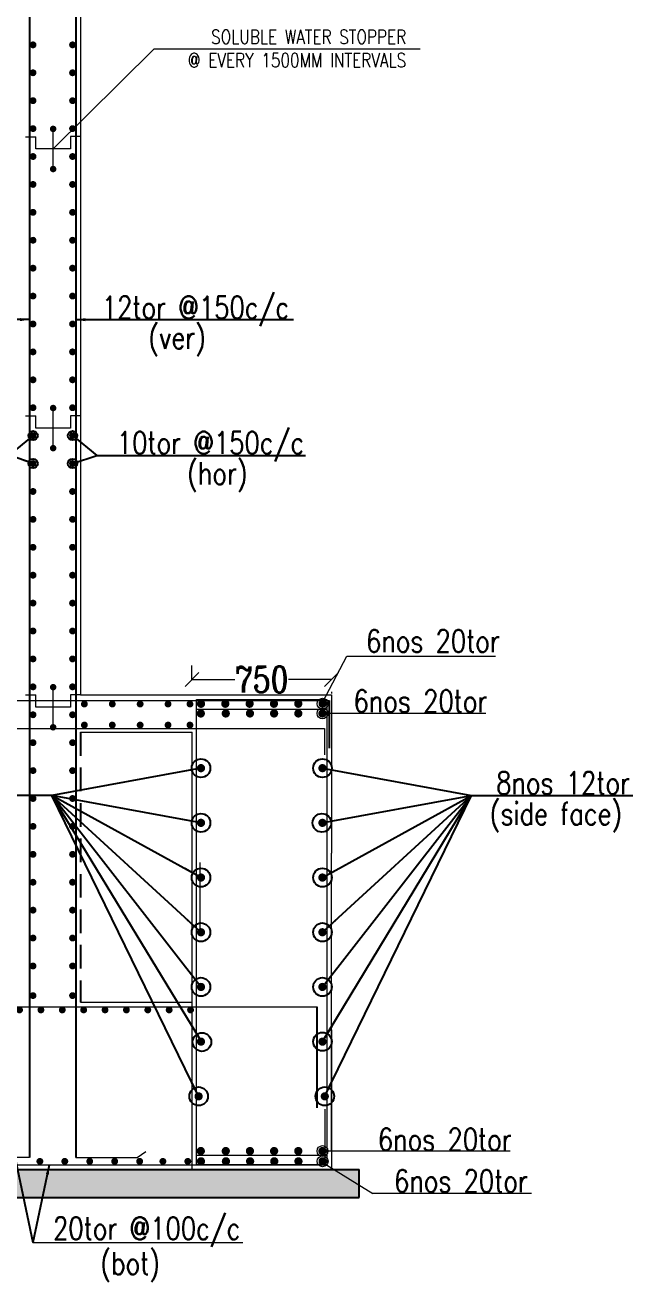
# Model space of a CAD drawing. Header units: millimetres. Extents: x -586673698 to -573385747, y -389867798 to -389752240.
# Drawn here: x -586557199 to -586553929, y -389858947 to -389852194 of the extents above; entities that cross this region are included whole.
import ezdxf
from ezdxf.enums import TextEntityAlignment as Align

# ---------------------------------------------------------------- set-up
doc = ezdxf.new("R2010")
doc.units = ezdxf.units.MM
doc.header["$LTSCALE"] = 100
doc.linetypes.add('HIDDEN', pattern=[9.525, 6.35, -3.175])
for name, color, linetype, lineweight in [('dim', 11, 'Continuous', 13), ('FOOT', 3, 'Continuous', 15), ('FOOTING', 6, 'Continuous', 13), ('REIN', 1, 'Continuous', 20)]:
    doc.layers.add(name, color=color, linetype=linetype, lineweight=lineweight)
doc.layers.add('Layer1', color=7, linetype='Continuous')
doc.layers.add('text', color=7, linetype='Continuous')
doc.styles.add('combine', font='romanc.shx', dxfattribs={"width": 0.8})
doc.styles.add('simplex-0.8', font='simplex.shx', dxfattribs={"width": 0.8})
doc.styles.add('TIMESNEWROMAN', font='times.ttf')
doc.dimstyles.new('75 ISO', dxfattribs={"dimtxt": 100, "dimasz": 75, "dimexe": 75, "dimexo": 0.7, "dimgap": 0.4, "dimtad": 0, "dimtoh": 1, "dimdec": 0, "dimdsep": 46, "dimtxsty": 'combine', "dimblk": 'OBLIQUE', "dimcen": 0, "dimclrd": 11, "dimclre": 2, "dimclrt": 4, "dimadec": 1, "dimazin": 2, "dimtfac": 1, "dimtdec": 0, "dimtmove": 2, "dimatfit": 3, "dimldrblk": 'OBLIQUE', "dimfxl": 0, "dimtolj": 1, "dimtzin": 0, "dimlwd": -1, "dimlwe": -1, "dimarcsym": 0})
doc.dimstyles.new('FOOTINF DIM', dxfattribs={"dimtxt": 250, "dimasz": 40, "dimexe": 50, "dimexo": 80, "dimgap": 35, "dimtad": 1, "dimtoh": 1, "dimdec": 0, "dimzin": 1, "dimdsep": 46, "dimtxsty": 'TIMESNEWROMAN', "dimblk": 'TICK', "dimcen": 2, "dimclrd": 7, "dimclre": 250, "dimclrt": 32, "dimadec": 1, "dimazin": 0, "dimtfac": 1, "dimtdec": 0, "dimtix": 1, "dimtmove": 1, "dimatfit": 3, "dimfxl": 0, "dimlwd": -1, "dimlwe": -1, "dimarcsym": 0})

# ---------------------------------------------------------------- blocks, each defined once
blk = doc.blocks.new('TICK')
at = {"color": 13, "const_width": 0.1}
for points in [[(0, -3), (0, 3)], [(-2.121, -2.121), (2.121, 2.121)], [(-3, 0), (3, 0)]]:
    blk.add_lwpolyline(points, dxfattribs=at)
blk = doc.blocks.new('*U536')
at = {"layer": 'REIN', "lineweight": 13, "const_width": 18.4}
blk.add_lwpolyline([(9.2, 0, -1), (-9.2, 0, -1)], format="xyb", close=True, dxfattribs=at)
blk = doc.blocks.new('*U535')
at = {"layer": 'Layer1', "color": 0, "linetype": 'ByBlock', "lineweight": -2}
for p in [(0, 0), (115, 0), (230, 0), (345, 0), (460, 0), (575, 0), (690, 0), (805, 0), (920, 0), (1035, 0), (1150, 0), (1265, 0), (1380, 0), (1495, 0), (1610, 0), (1725, 0), (1840, 0), (1955, 0), (2070, 0), (2185, 0), (2300, 0), (2415, 0), (2530, 0), (2645, 0), (2760, 0), (2875, 0), (2990, 0), (3105, 0), (3220, 0), (3335, 0), (3450, 0)]:
    blk.add_blockref('*U536', p, dxfattribs=at)
blk = doc.blocks.new('_Oblique')
at = {"color": 0, "linetype": 'ByBlock', "lineweight": -2}
blk.add_line((-0.5, -0.5), (0.5, 0.5), dxfattribs=at)
blk = doc.blocks.new('*D652')
at = {"layer": 'Defpoints', "color": 0, "transparency": 16777216}
for p in [(-586555551.4, -389855659, -1276.7), (-586556301.4, -389855709.7), (-586555551.4, -389855709.7)]:
    blk.add_point(p, dxfattribs=at)
at = {"layer": 'dim', "color": 2, "transparency": 16777216}
for p, q in [((-586556301.4, -389855709.7), (-586556301.4, -389855634.7)), ((-586555551.4, -389855777.3), (-586555551.4, -389855784.7))]:
    blk.add_line(p, q, dxfattribs=at)
at = {"layer": 'dim', "color": 11, "transparency": 16777216}
for p, q in [((-586556301.4, -389855709.7), (-586556070.8, -389855709.7)), ((-586555551.4, -389855709.7), (-586555782, -389855709.7))]:
    blk.add_line(p, q, dxfattribs=at)
at = {"layer": 'dim', "color": 11, "transparency": 16777216, "xscale": 75, "yscale": 75, "zscale": 75, "rotation": 180}
blk.add_blockref('_Oblique', (-586556301.4, -389855709.7), dxfattribs=at)
at = {"layer": 'dim', "color": 11, "transparency": 16777216, "xscale": 75, "yscale": 75, "zscale": 75}
blk.add_blockref('_Oblique', (-586555551.4, -389855709.7), dxfattribs=at)
at = {"layer": 'dim', "color": 4, "transparency": 16777216, "insert": (-586555926.4, -389855709.7), "char_height": 140, "attachment_point": 5, "style": 'combine'}
blk.add_mtext('\\A1;750', dxfattribs=at)
blk = doc.blocks.new('R5T')
at = {"layer": 'REIN', "color": 4, "lineweight": 20}
for p, q in [((3073133, -1156537), (3073161, -1156537)), ((3073161, -1156570.3), (3073161, -1156537)), ((3073208.5, -1156624.9), (3073208.5, -1156515.7)), ((3073283, -1156536.5), (3073256.1, -1156536.5)), ((3073256.1, -1156536.5), (3073256.1, -1156570.3)), ((3073256.1, -1156570.3), (3073161, -1156570.3))]:
    blk.add_line(p, q, dxfattribs=at)
at = {"layer": 'REIN', "color": 4, "linetype": 'Continuous', "lineweight": 20, "const_width": 8.82}
for points in [[(3073204.1, -1156515.7, 1), (3073212.9, -1156515.7, 1)], [(3073204.1, -1156624.9, 1), (3073212.9, -1156624.9, 1)]]:
    blk.add_lwpolyline(points, format="xyb", close=True, dxfattribs=at)
blk = doc.blocks.new('*U537')
at = {"layer": 'REIN', "lineweight": 13, "const_width": 18.4}
blk.add_lwpolyline([(9.2, 0, -1), (-9.2, 0, -1)], format="xyb", close=True, dxfattribs=at)
blk = doc.blocks.new('*U534')
at = {"layer": 'REIN', "lineweight": 13, "const_width": 18.4}
for points in [[(-97.1, 0, -1), (-115.5, 0, -1)], [(115.5, 0, -1), (97.1, 0, -1)]]:
    blk.add_lwpolyline(points, format="xyb", close=True, dxfattribs=at)

msp = doc.modelspace()

# ---------------------------------------------------------------- hatches: boundary and pattern name
at = {"layer": 'dim', "lineweight": 5}
h = msp.add_hatch(dxfattribs=at)
h.set_pattern_fill('AR-CONC', color=8)
h.set_pattern_definition([(50, (-587107602.52, -389853035.6), (182.18467, -15.939086), [19.05, -209.55]), (355, (-587107602.52, -389853035.6), (-35.24342, 191.056845), [15.24, -167.640584]), (100.451445, (-587107587.34, -389853036.93), (146.941247, 175.11775), [16.19001, -178.090245]), (46.1842, (-587107602.52, -389852984.8), (271.07904, -42.04233), [28.575, -314.325]), (96.63556, (-587107579.93, -389852988.3), (237.40413, 247.42612), [24.28502, -267.13561]), (351.18415, (-587107602.52, -389852984.8), (237.40413, 247.42612), [22.85997, -251.45973]), (21, (-587107577.12, -389852997.5), (151.61439, -102.2652), [19.05, -209.55]), (326, (-587107577.12, -389852997.5), (61.80203, 184.187966), [15.24, -167.64]), (71.451445, (-587107564.49, -389853006.03), (213.41642, 81.92277), [16.19001, -178.08994]), (37.5, (-587107602.524, -389853035.607), (3.088603, 84.555039), [0, -165.608, 0, -170.18, 0, -168.275]), (7.5, (-587107602.52, -389853035.61), (66.819663, 100.180575), [0, -97.028, 0, -161.798, 0, -64.135]), (327.5, (-587107659.166, -389853035.607), (135.590595, -5.728744), [0, -63.5, 0, -198.12, 0, -262.89]), (317.5, (-587107684.57, -389853035.61), (148.129181, 25.42649), [0, -82.55, 0, -131.572, 0, -186.69])])
h.paths.add_polyline_path([(-586555551.3, -389858343.5), (-586555581.6, -389858343.5), (-586559820.7, -389858343.4), (-586559821.1, -389856693.5), (-586561462.6, -389856692.9), (-586563125.1, -389856694.5), (-586566490.7, -389856693.5), (-586566490.7, -389856843.5), (-586559971.1, -389856842), (-586559970.7, -389858493.4), (-586555401.3, -389858493.4), (-586555401.3, -389858343.4)])

# ---------------------------------------------------------------- linework, layer by layer
at = {"color": 1}
for p, q in [((-586557176.1, -389847458.7, -1334.6), (-586557176.3, -389858279, -1260.4)), ((-586556926, -389847464.7, -1334.6), (-586556926, -389858278.4, -1334.6)), ((-586555563.4, -389855823.4, -1276.3), (-586555563.4, -389856079.2, -1276.3)), ((-586555627.3, -389858011.2, -1257.8), (-586555627.3, -389857468.4, -1257.8))]:
    msp.add_line(p, q, dxfattribs=at)
at = {"color": 13, "lineweight": 5}
for p in [(-586557048.4, -389852859.1, -1265), (-586555073.1, -389852322.8, -1276.8)]:
    msp.add_line(p, (-586556506.5, -389852322.8, -1276.8), dxfattribs=at)
at = {"color": 3}
for p, q in [((-586555401.3, -389858493.4, -1272.5), (-586555401.3, -389858343.4, -1272.5)), ((-586559970.7, -389858493.4, -1272.5), (-586555551.3, -389858493.4, -1272.5)), ((-586555551.3, -389858493.4, -1272.5), (-586555401.3, -389858493.4, -1272.5))]:
    msp.add_line(p, q, dxfattribs=at)
at = {"color": 11, "lineweight": 5, "elevation": 2618.3}
msp.add_lwpolyline([(-586557158.4, -389858734.9), (-586557158.4, -389858734.9), (-586556028, -389858734.9)], dxfattribs=at)
at = {"layer": 'dim'}
for p, q in [((-586555598.7, -389855833.4, -1241.8), (-586555468.2, -389855583.9, -1231.5)), ((-586555468.2, -389855583.9, -1231.5), (-586554667.8, -389855583.9, -1231.5)), ((-586554720.6, -389855892.6, -1237.3), (-586555599.5, -389855892.6, -1234.2)), ((-586554589.7, -389858244.2, -1237.3), (-586555599.5, -389858244.2, -1234.2)), ((-586555609.7, -389858299.3, -1241.8), (-586555328.5, -389858471.6, -1241.8)), ((-586554475.5, -389858471.6, -1244.8), (-586555328.5, -389858471.6, -1241.8))]:
    msp.add_line(p, q, dxfattribs=at)
for centre in [(-586555598.7, -389855840.5, -1241.8), (-586555599.5, -389855892.6, -1234.2), (-586555599.5, -389858244.2, -1234.2), (-586555598.7, -389858299.3, -1241.8)]:
    msp.add_circle(centre, 29.3, dxfattribs=at)
at = {"layer": 'FOOT'}
msp.add_line((-586556901.3, -389855793.4, -1252.7), (-586555551.4, -389855793.4, -1252.7), dxfattribs=at)
at = {"layer": 'FOOTING', "color": 3, "linetype": 'Continuous', "lineweight": 9, "ltscale": 0.8}
for p, q in [((-586556901, -389847443.1, -1279.4), (-586556901.3, -389855793.4, -1265)), ((-586556921.1, -389855793.4, -1278.1), (-586556921.1, -389855793.4, -1278.1)), ((-586556301.3, -389855793.4, -1252.7), (-586555551.3, -389855793.4, -1252.7)), ((-586555551.3, -389855793.4, -1252.7), (-586555551.3, -389856643.2, -1252.7)), ((-586556301.3, -389858343.4, -1252.7), (-586556301.3, -389855993.4, -1252.7)), ((-586555551.3, -389858244.2, -1252.7), (-586555551.3, -389856643.2, -1252.7)), ((-586556901.3, -389857443.4, -1279.3), (-586556301.3, -389857443.4, -1279.3))]:
    msp.add_line(p, q, dxfattribs=at)
for points, elevation in [([(-586556901.3, -389855993.4), (-586556301.3, -389855993.4)], -1276.3), ([(-586555551.3, -389857593.2), (-586555551.3, -389858343.4)], -1252.7)]:
    msp.add_lwpolyline(points, dxfattribs=dict(at, elevation=elevation))
at = {"layer": 'Layer1', "color": 8}
for p, q in [((-586556901.2, -389854892.9, -1332.5), (-586556901.2, -389854892.9, -1332.5)), ((-586556901.2, -389855042.9, -1332.5), (-586556901.2, -389855042.9, -1332.5))]:
    msp.add_line(p, q, dxfattribs=at)
at = {"layer": 'Layer1', "color": 3, "linetype": 'HIDDEN', "ltscale": 0.2}
msp.add_line((-586556901.3, -389855993.4, -1266.7), (-586556901.3, -389857443.4, -1279.3), dxfattribs=at)
at = {"layer": 'Layer1', "color": 3}
for p, q in [((-586559820.7, -389858343.4, -1272.5), (-586555401.3, -389858343.4, -1272.5)), ((-586555551.3, -389858343.4, -1272.5), (-586555551.3, -389858335, -1272.5))]:
    msp.add_line(p, q, dxfattribs=at)
at = {"layer": 'REIN', "lineweight": 13}
for p, q in [((-586557176.3, -389858279, -1260.4), (-586557176.2, -389855780.8, -1263.9)), ((-586556276.3, -389855870.3, -1252.7), (-586555576.3, -389855870.3, -1252.7)), ((-586560271.1, -389855974.1, 1209282.7), (-586555587.8, -389855974.1, 1209282.9)), ((-586555587.8, -389855974.1, 1209282.9), (-586555587.8, -389856115.6, 1209282.9)), ((-586556260, -389856693.2, -1277.2), (-586556260, -389857078.3, -1277.2)), ((-586559765.3, -389857468.4, -1279.3), (-586555627.3, -389857468.4, -1257.8)), ((-586555586.8, -389858019.1, -1271), (-586555586.8, -389858320.4, -1275.7)), ((-586556596.5, -389858279, -1260.3), (-586556549.1, -389858246.6, -1265.2)), ((-586555586.8, -389858320.4, -1275.4), (-586559748.7, -389858320.4, -1275.3)), ((-586557176.3, -389858279, -1260.4), (-586557506.1, -389858279, -1260.4)), ((-586556926.3, -389858279, -1260.3), (-586556596.5, -389858279, -1260.3)), ((-586556276.3, -389858266.5, -1252.7), (-586555576.3, -389858266.5, -1252.7))]:
    msp.add_line(p, q, dxfattribs=at)
at = {"layer": 'REIN', "lineweight": 13, "elevation": -1252.7}
msp.add_lwpolyline([(-586556276.3, -389855818.4), (-586555576.3, -389855818.4), (-586555576.3, -389858318.4), (-586556276.3, -389858318.4)], close=True, dxfattribs=at)
at = {"layer": 'REIN', "const_width": 22.1}
for points, elevation in [([(-586556264.1, -389855840.5, 1), (-586556242, -389855840.5, 1)], -1241.8), ([(-586556133.3, -389855840.5, 1), (-586556111.2, -389855840.5, 1)], -1241.8), ([(-586556002.4, -389855840.5, 1), (-586555980.3, -389855840.5, 1)], -1241.8), ([(-586555871.5, -389855840.5, 1), (-586555849.4, -389855840.5, 1)], -1241.8), ([(-586555740.6, -389855840.5, 1), (-586555718.5, -389855840.5, 1)], -1241.8), ([(-586555609.7, -389855840.5, 1), (-586555587.6, -389855840.5, 1)], -1241.8), ([(-586556265, -389855892.6, -1), (-586556242.9, -389855892.6, -1)], -1234.2), ([(-586556130.7, -389855892.6, -1), (-586556108.6, -389855892.6, -1)], -1264.3), ([(-586556000.7, -389855892.6, -1), (-586555978.6, -389855892.6, -1)], -1256.8), ([(-586555870.7, -389855892.6, -1), (-586555848.6, -389855892.6, -1)], -1249.3), ([(-586555740.6, -389855892.6, -1), (-586555718.5, -389855892.6, -1)], -1241.8), ([(-586555610.6, -389855892.6, -1), (-586555588.5, -389855892.6, -1)], -1234.2), ([(-586556264.1, -389856186.6, 1), (-586556242, -389856186.6, 1)], -1248.4), ([(-586555588.5, -389856186.6, -1), (-586555610.6, -389856186.6, -1)], -1248.4), ([(-586556264.1, -389856480.5, 1), (-586556242, -389856480.5, 1)], -1247.4), ([(-586555588.5, -389856480.5, -1), (-586555610.6, -389856480.5, -1)], -1247.4), ([(-586556264.1, -389856774.5, 1), (-586556242, -389856774.5, 1)], -1246.5), ([(-586555588.5, -389856774.5, -1), (-586555610.6, -389856774.5, -1)], -1246.5), ([(-586556264.1, -389857068.4, 1), (-586556242, -389857068.4, 1)], -1245.5), ([(-586555588.5, -389857068.4, -1), (-586555610.6, -389857068.4, -1)], -1245.5), ([(-586556264.1, -389857362.3, 1), (-586556242, -389857362.3, 1)], -1244.6), ([(-586555588.5, -389857362.3, -1), (-586555610.6, -389857362.3, -1)], -1244.6), ([(-586556264.1, -389857656.3, 1), (-586556242, -389857656.3, 1)], -1243.7), ([(-586555588.5, -389857656.3, -1), (-586555610.6, -389857656.3, -1)], -1243.7), ([(-586556254.6, -389857950.2, -1), (-586556276.7, -389857950.2, -1)], -1242.7), ([(-586555598, -389857950.2, 1), (-586555575.9, -389857950.2, 1)], -1242.7), ([(-586556265, -389858244.2, 1), (-586556242.9, -389858244.2, 1)], -1234.2), ([(-586556130.7, -389858244.2, 1), (-586556108.6, -389858244.2, 1)], -1264.3), ([(-586556000.7, -389858244.2, 1), (-586555978.6, -389858244.2, 1)], -1256.8), ([(-586555870.7, -389858244.2, 1), (-586555848.6, -389858244.2, 1)], -1249.3), ([(-586555740.6, -389858244.2, 1), (-586555718.5, -389858244.2, 1)], -1241.8), ([(-586555610.6, -389858244.2, 1), (-586555588.5, -389858244.2, 1)], -1234.2), ([(-586556264.1, -389858299.3, 1), (-586556242, -389858299.3, 1)], -1241.8), ([(-586556129.9, -389858299.3, 1), (-586556107.8, -389858299.3, 1)], -1271.9), ([(-586555999.8, -389858299.3, 1), (-586555977.7, -389858299.3, 1)], -1264.3), ([(-586555869.8, -389858299.3, 1), (-586555847.7, -389858299.3, 1)], -1256.8), ([(-586555739.8, -389858299.3, 1), (-586555717.7, -389858299.3, 1)], -1249.3), ([(-586555609.7, -389858299.3, 1), (-586555587.6, -389858299.3, 1)], -1241.8)]:
    msp.add_lwpolyline(points, format="xyb", close=True, dxfattribs=dict(at, elevation=elevation))
at = {"layer": 'REIN', "lineweight": 13, "elevation": -1276.3}
for points in [[(-586566380.8, -389855823.4), (-586556938.7, -389855823.4)], [(-586566361, -389855823.4), (-586555563.4, -389855823.4)]]:
    msp.add_lwpolyline(points, dxfattribs=at)
at = {"layer": 'REIN', "lineweight": 13, "const_width": 18.4, "elevation": -1271}
for points in [[(-586556871.1, -389855842, -1), (-586556889.5, -389855842, -1)], [(-586556721.1, -389855842, -1), (-586556739.5, -389855842, -1)], [(-586556571.1, -389855842, -1), (-586556589.5, -389855842, -1)], [(-586556421.1, -389855842, -1), (-586556439.5, -389855842, -1)], [(-586556303.1, -389855842, -1), (-586556321.5, -389855842, -1)], [(-586556871.1, -389855954.9, -1), (-586556889.5, -389855954.9, -1)], [(-586556721.1, -389855954.9, -1), (-586556739.5, -389855954.9, -1)], [(-586556571.1, -389855954.9, -1), (-586556589.5, -389855954.9, -1)], [(-586556421.1, -389855954.9, -1), (-586556439.5, -389855954.9, -1)], [(-586556303.1, -389855954.9, -1), (-586556321.5, -389855954.9, -1)]]:
    msp.add_lwpolyline(points, format="xyb", close=True, dxfattribs=at)

# ---------------------------------------------------------------- block references
at = {"layer": 'Layer1', "color": 0, "linetype": 'ByBlock', "lineweight": -2}
for p in [(-586557050.3, -389852299.6, -1331.9), (-586557050.3, -389852449.6, -1331.9), (-586557050.3, -389852599.6, -1331.9), (-586557050.3, -389852749.6, -1331.9), (-586557050.3, -389852899.6, -1331.9), (-586557050.3, -389853049.6, -1331.9), (-586557050.3, -389853199.6, -1331.9), (-586557050.3, -389853349.6, -1331.9), (-586557050.3, -389853499.6, -1331.9), (-586557050.3, -389853649.6, -1331.9), (-586557050.3, -389853799.6, -1331.9), (-586557050.3, -389853949.6, -1331.9), (-586557050.3, -389854099.6, -1331.9), (-586557050.3, -389854249.6, -1331.9), (-586557050.3, -389854399.6, -1331.9), (-586557050.3, -389854549.6, -1331.9), (-586557050.3, -389854699.6, -1331.9), (-586557050.3, -389854849.6, -1331.9), (-586557050.3, -389854999.6, -1331.9), (-586557050.3, -389855149.6, -1331.9), (-586557050.3, -389855299.6, -1331.9), (-586557050.3, -389855449.6, -1331.9), (-586557050.3, -389855599.6, -1331.9), (-586557050.3, -389855749.6, -1331.9), (-586557050.3, -389855899.6, -1331.9), (-586557050.3, -389856049.6, -1331.9), (-586557050.3, -389856199.6, -1331.9), (-586557050.3, -389856349.6, -1331.9), (-586557050.3, -389856499.6, -1331.9), (-586557050.3, -389856649.6, -1331.9), (-586557050.3, -389856799.6, -1331.9), (-586557050.3, -389856949.6, -1331.9), (-586557050.3, -389857099.6, -1331.9), (-586557050.3, -389857249.6, -1331.9), (-586557050.3, -389857408.8, -1331.9)]:
    msp.add_blockref('*U534', p, dxfattribs=at)
at = {"layer": 'Layer1'}
msp.add_blockref('*U535', (-586559759.2, -389857485.9, -1282.9), dxfattribs=at)
at = {"layer": 'Layer1', "color": 0, "linetype": 'ByBlock', "lineweight": -2, "extrusion": (0, 0, -1), "zscale": -1}
for p in [(586557119.9, -389858299.5, 1271), (586556985.7, -389858299.5, 1271), (586556851.5, -389858299.5, 1271), (586556717.3, -389858299.5, 1271), (586556583.1, -389858299.5, 1271), (586556458.1, -389858299.5, 1271), (586556323.9, -389858299.5, 1271)]:
    msp.add_blockref('*U537', p, dxfattribs=at)
at = {"layer": 'text', "color": 7, "xscale": 1.97445126585514, "yscale": 1.97445126585514, "zscale": 1.97445126585514}
for p in [(-592624948.8, -387569267.4, -1265), (-592624948.8, -387570767.4, -1265), (-592624948.8, -387572267.4, -1265)]:
    msp.add_blockref('R5T', p, dxfattribs=at)

# ---------------------------------------------------------------- texts
at = {"layer": 'text', "color": 4, "style": 'simplex-0.8', "width": 0.8}
for s, height, p in [('12tor @150c/c', 119.993, (-586555778.6, -389853806.6, -1345.8)), ('(ver)', 119.99, (-586556226.8, -389853969, -1342.9)), ('10tor @150c/c', 119.993, (-586555697.7, -389854534, -1348.3)), ('(hor)', 119.99, (-586556002.3, -389854698.4, -1345.4)), ('6nos 20tor', 119.99, (-586554645.2, -389855599.4, -1231.5)), ('6nos 20tor', 119.99, (-586554712.2, -389855922.4, -1234.2)), ('8nos 12tor', 119.99, (-586553944.9, -389856362, -1215.5)), ('(side face)', 119.993, (-586553987.4, -389856527.4, -1215.5)), ('6nos 20tor', 119.99, (-586554581.3, -389858278, -1234.2)), ('6nos 20tor', 119.99, (-586554494.5, -389858500.8, -1241.8)), ('20tor @100c/c', 119.993, (-586556040.9, -389858755.6, 2618.1)), ('(bot)', 119.99, (-586556473.3, -389858943.2, 2618.1))]:
    msp.add_text(s, height=height, dxfattribs=at).set_placement(p, align=Align.BOTTOM_RIGHT)
at = {"layer": 'text', "color": 4, "insert": (-586555149.2, -389852219.1, -1253.9), "char_height": 75, "width": 5753.674, "attachment_point": 3, "style": 'simplex-0.8'}
msp.add_mtext('SOLUBLE WATER STOPPER \\P@ EVERY 1500MM INTERVALS', dxfattribs=at)

# ---------------------------------------------------------------- dimensions: what is measured, and where the dimension line sits
at = {"layer": 'dim'}
dim = msp.add_linear_dim(base=(-586555551.4, -389855709.7, 24), p1=(-586556301.4, -389855709.7, 24), p2=(-586555551.4, -389855659, -1252.7), dimstyle='75 ISO', override={"dimtxt": 140}, dxfattribs=at)
dim.commit()
dim.dimension.update_dxf_attribs({"geometry": '*D652', "text_midpoint": (-586555926.4, -389855709.7, 24)})

# ---------------------------------------------------------------- leaders
at = {"color": 13, "lineweight": 5}
for points, override in [([(-586557176.2, -389853776, -74.6), (-586558336.6, -389853776, -74.6)], {"dimasz": 50, "dimtad": 0, "dimclrd": 11, "dimfxl": 100, "dimfxlon": 1, "dimarcsym": 1}), ([(-586556926, -389853776.3, -1346.7), (-586555755.1, -389853776.3, -1346.7)], {"dimasz": 50, "dimtad": 0, "dimclrd": 11, "dimfxl": 100, "dimfxlon": 1, "dimarcsym": 1}), ([(-586557156.6, -389854399.6, -1345), (-586557285.6, -389854504.2, -1345), (-586558473.9, -389854504.2, -1345)], {"dimasz": 50, "dimtad": 0, "dimclrd": 11, "dimldrblk": 'Origin', "dimfxl": 100, "dimfxlon": 1, "dimarcsym": 1}), ([(-586556944.1, -389854399.6, -1349.1), (-586556813.5, -389854505.5, -1349.1), (-586555689.9, -389854505.5, -1349.1)], {"dimasz": 50, "dimtad": 0, "dimclrd": 11, "dimldrblk": 'Origin', "dimfxl": 100, "dimfxlon": 1, "dimarcsym": 1}), ([(-586557156.6, -389854549.6, -1345), (-586557285.6, -389854504.2, -1345)], {"dimasz": 50, "dimtad": 0, "dimclrd": 11, "dimldrblk": 'Origin', "dimfxl": 100, "dimfxlon": 1, "dimarcsym": 1}), ([(-586556944.1, -389854549.6, -1349.1), (-586556813.5, -389854505.5, -1349.1)], {"dimasz": 50, "dimtad": 0, "dimclrd": 11, "dimldrblk": 'Origin', "dimfxl": 100, "dimfxlon": 1, "dimarcsym": 1}), ([(-586556253.1, -389856186.6, -1225.2), (-586557055.4, -389856332.9, -1225.2)], {"dimasz": 100, "dimtad": 0, "dimclrd": 11, "dimldrblk": 'Origin', "dimfxl": 100, "dimfxlon": 1, "dimarcsym": 1}), ([(-586555599.5, -389856186.6, -1225.2), (-586554797.2, -389856332.9, -1225.2)], {"dimasz": 100, "dimtad": 0, "dimclrd": 11, "dimldrblk": 'Origin', "dimfxl": 100, "dimfxlon": 1, "dimarcsym": 1}), ([(-586556247.8, -389857658.4, -1243.7), (-586557055.4, -389856332.9, -1243.7), (-586557923.2, -389856332.9, -1243.7)], {"dimasz": 100, "dimtad": 0, "dimclrd": 11, "dimldrblk": 'Origin', "dimfxl": 100, "dimfxlon": 1, "dimarcsym": 1}), ([(-586556253.1, -389856480.5, -1260.4), (-586557055.4, -389856332.9, -1260.4)], {"dimasz": 100, "dimtad": 0, "dimclrd": 11, "dimldrblk": 'Origin', "dimfxl": 100, "dimfxlon": 1, "dimarcsym": 1}), ([(-586556253.1, -389856774.5, -1258), (-586557055.4, -389856332.9, -1258)], {"dimasz": 100, "dimtad": 0, "dimclrd": 11, "dimldrblk": 'Origin', "dimfxl": 100, "dimfxlon": 1, "dimarcsym": 1}), ([(-586556253.1, -389857068.4, -1255.6), (-586557055.4, -389856332.9, -1255.6)], {"dimasz": 100, "dimtad": 0, "dimclrd": 11, "dimldrblk": 'Origin', "dimfxl": 100, "dimfxlon": 1, "dimarcsym": 1}), ([(-586556253.1, -389857362.3, -1253.2), (-586557055.4, -389856332.9, -1253.2)], {"dimasz": 100, "dimtad": 0, "dimclrd": 11, "dimldrblk": 'Origin', "dimfxl": 100, "dimfxlon": 1, "dimarcsym": 1}), ([(-586556265.7, -389857950, -1218.9), (-586557055.4, -389856332.9, -1218.9)], {"dimasz": 100, "dimtad": 0, "dimclrd": 11, "dimldrblk": 'Origin', "dimfxl": 100, "dimfxlon": 1, "dimarcsym": 1}), ([(-586555602.4, -389856480.5, -1260.4), (-586554797.2, -389856332.9, -1260.4)], {"dimasz": 100, "dimtad": 0, "dimclrd": 11, "dimldrblk": 'Origin', "dimfxl": 100, "dimfxlon": 1, "dimarcsym": 1}), ([(-586555599.5, -389856774.5, -1258), (-586554797.2, -389856332.9, -1258)], {"dimasz": 100, "dimtad": 0, "dimclrd": 11, "dimldrblk": 'Origin', "dimfxl": 100, "dimfxlon": 1, "dimarcsym": 1}), ([(-586555599.5, -389857068.4, -1255.6), (-586554797.2, -389856332.9, -1255.6)], {"dimasz": 100, "dimtad": 0, "dimclrd": 11, "dimldrblk": 'Origin', "dimfxl": 100, "dimfxlon": 1, "dimarcsym": 1}), ([(-586555599.5, -389857362.3, -1253.2), (-586554797.2, -389856332.9, -1253.2)], {"dimasz": 100, "dimtad": 0, "dimclrd": 11, "dimldrblk": 'Origin', "dimfxl": 100, "dimfxlon": 1, "dimarcsym": 1}), ([(-586555599.5, -389857656.3, -1243.7), (-586554797.2, -389856332.9, -1243.7), (-586553929.4, -389856332.9, -1243.7)], {"dimasz": 100, "dimtad": 0, "dimclrd": 11, "dimldrblk": 'Origin', "dimfxl": 100, "dimfxlon": 1, "dimarcsym": 1}), ([(-586555586.9, -389857950, -1218.9), (-586554797.2, -389856332.9, -1218.9)], {"dimasz": 100, "dimtad": 0, "dimclrd": 11, "dimldrblk": 'Origin', "dimfxl": 100, "dimfxlon": 1, "dimarcsym": 1}), ([(-586557425, -389857468.4, 2621.9), (-586557158.4, -389858734.9, 2621.9)], {"dimasz": 50, "dimtad": 0, "dimclrd": 11, "dimfxl": 100, "dimfxlon": 1, "dimarcsym": 1}), ([(-586557069.2, -389858320.4, 2621.9), (-586557158.4, -389858734.9, 2621.9)], {"dimasz": 50, "dimtad": 0, "dimclrd": 11, "dimfxl": 100, "dimfxlon": 1, "dimarcsym": 1})]:
    msp.add_leader(points, dimstyle='FOOTINF DIM', override=override, dxfattribs=at)

doc.saveas('drawing.dxf')
